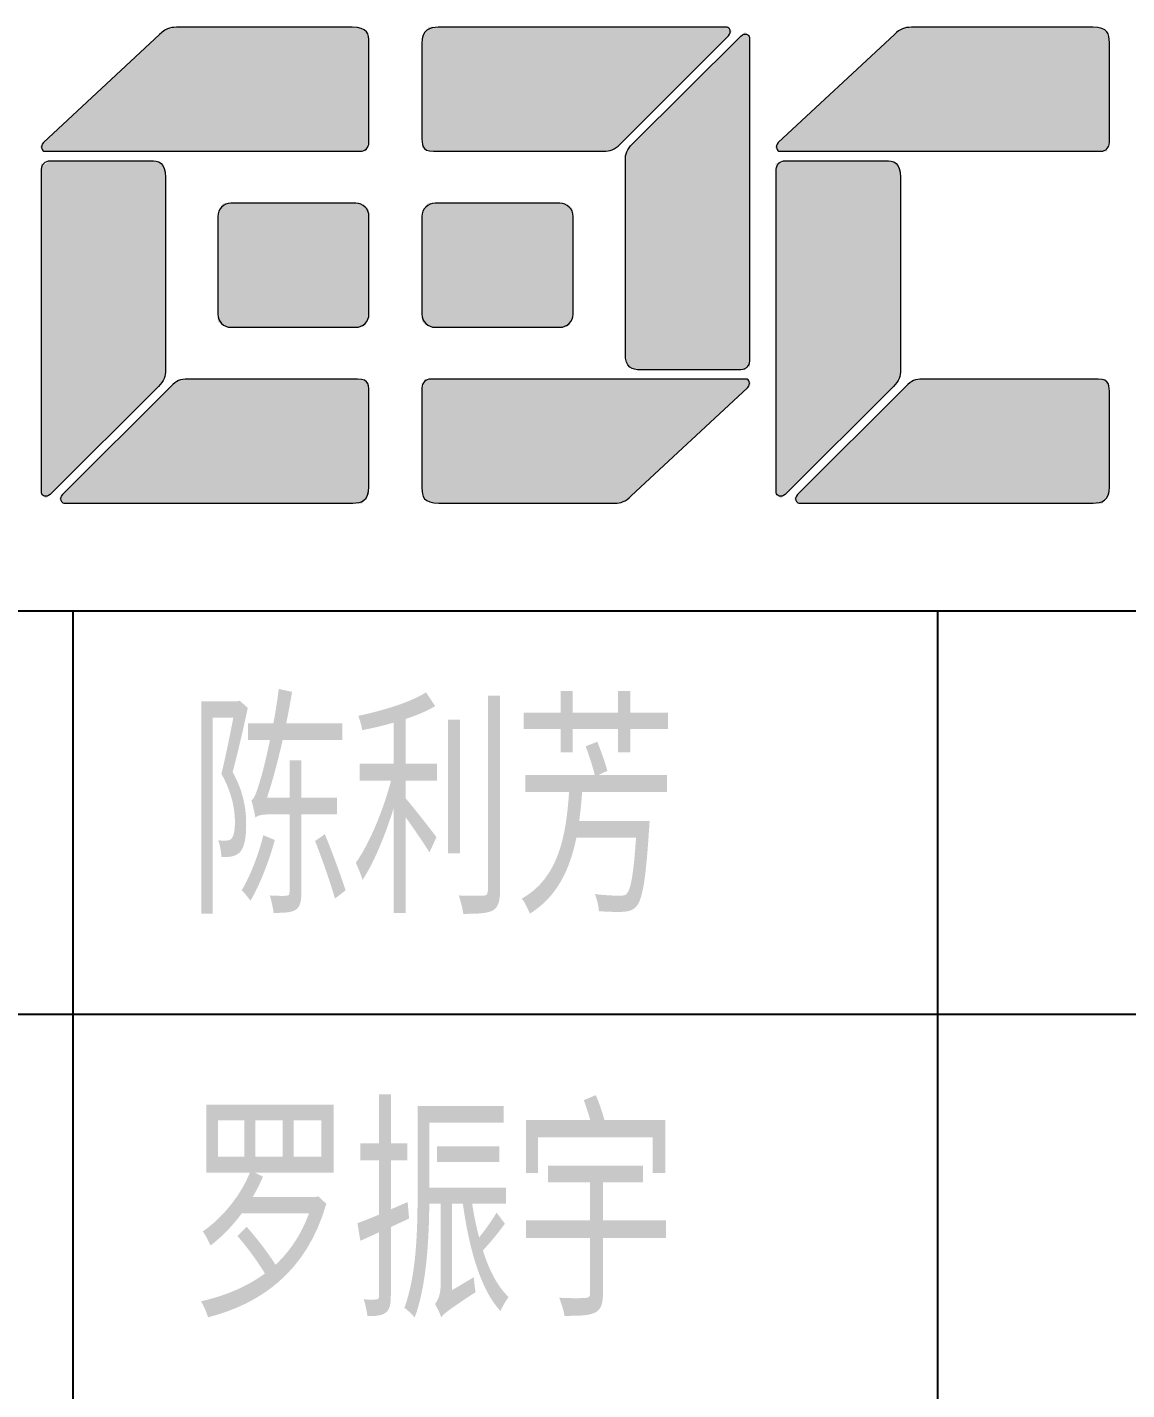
# Model space of a CAD drawing. Extents: x -93062 to 326984, y -142534 to 91021.
# Drawn here: x 7324 to 9231, y -54384 to -52020 of the extents above; entities that cross this region are included whole.
import ezdxf
from ezdxf.enums import TextEntityAlignment as Align

# ---------------------------------------------------------------- set-up
doc = ezdxf.new("R2010")
doc.units = 0
doc.header["$LTSCALE"] = 1000
doc.header["$MEASUREMENT"] = 0
doc.layers.get('0').update_dxf_attribs({"color": 8})
doc.styles.add('TK', font='GEDITXT.SHX', dxfattribs={"width": 0.85, "height": 3.5, "bigfont": 'DXT.SHX'})

# ---------------------------------------------------------------- blocks, each defined once
blk = doc.blocks.new('GEDI_TQ_2012')
at = {"color": 2}
for p, q in [((0, 28), (-180, 28)), ((-170, 0), (-170, 28)), ((-155, 0), (-155, 28)), ((-90, 21), (-180, 21))]:
    blk.add_line(p, q, dxfattribs=at)
blk = doc.blocks.new('LOGO_CEEC_2014')
at = {"true_color": 0x0068b6}
h = blk.add_hatch(color=152, dxfattribs=at)
h.dxf.hatch_style = 2
edge = h.paths.add_edge_path()
edge.add_spline(control_points=[(11.499, 10.002), (11.499, 10.002), (11.499, 10.002), (11.499, 10.002), (11.599, 10.103), (11.672, 10.128), (11.79, 10.128), (11.79, 10.128), (14.842, 10.128), (14.842, 10.128), (15.105, 10.128), (15.131, 10.01), (15.131, 9.866), (15.131, 9.866), (15.131, 8.126), (15.131, 8.126), (15.131, 8.044), (15.063, 7.977), (14.981, 7.977), (14.981, 7.977), (9.506, 7.977), (9.506, 7.977), (9.462, 7.977), (9.418, 8.06), (9.484, 8.126), (9.484, 8.126), (11.499, 10.002)], knot_values=[-1, 0, 0, 0, 0, 0, 1, 1, 1, 2, 2, 2, 3, 3, 3, 4, 4, 4, 5, 5, 5, 6, 6, 6, 7, 7, 7, 8, 8, 8, 8], degree=3, periodic=0)
at = {"true_color": 0xe50011}
h = blk.add_hatch(color=12, dxfattribs=at)
h.dxf.hatch_style = 2
edge = h.paths.add_edge_path()
edge.add_spline(control_points=[(19.487, 8.102), (19.487, 8.102), (19.487, 8.102), (19.487, 8.102), (19.392, 8.002), (19.318, 7.977), (19.198, 7.977), (19.198, 7.977), (16.248, 7.977), (16.248, 7.977), (16.043, 7.977), (16.049, 8.095), (16.049, 8.24), (16.049, 8.24), (16.049, 9.845), (16.049, 9.845), (16.049, 10.089), (16.19, 10.128), (16.333, 10.128), (16.333, 10.128), (21.343, 10.128), (21.343, 10.128), (21.385, 10.128), (21.431, 10.045), (21.367, 9.981), (21.367, 9.981), (19.487, 8.102)], knot_values=[-1, 0, 0, 0, 0, 0, 1, 1, 1, 2, 2, 2, 3, 3, 3, 4, 4, 4, 5, 5, 5, 6, 6, 6, 7, 7, 7, 8, 8, 8, 8], degree=3, periodic=0)
h = blk.add_hatch(color=12, dxfattribs=at)
h.dxf.hatch_style = 2
edge = h.paths.add_edge_path()
edge.add_spline(control_points=[(19.704, 8.105), (19.704, 8.105), (19.704, 8.105), (19.704, 8.105), (19.604, 8.005), (19.578, 7.935), (19.578, 7.815), (19.578, 7.815), (19.578, 4.478), (19.578, 4.478), (19.578, 4.213), (19.696, 4.185), (19.843, 4.185), (19.843, 4.185), (21.584, 4.185), (21.584, 4.185), (21.665, 4.185), (21.731, 4.253), (21.731, 4.336), (21.731, 4.336), (21.731, 9.953), (21.731, 9.953), (21.731, 9.997), (21.648, 10.042), (21.584, 9.976), (21.584, 9.976), (19.704, 8.105)], knot_values=[-1, 0, 0, 0, 0, 0, 1, 1, 1, 2, 2, 2, 3, 3, 3, 4, 4, 4, 5, 5, 5, 6, 6, 6, 7, 7, 7, 8, 8, 8, 8], degree=3, periodic=0)
at = {"true_color": 0x0068b6}
h = blk.add_hatch(color=152, dxfattribs=at)
h.dxf.hatch_style = 2
edge = h.paths.add_edge_path()
edge.add_spline(control_points=[(24.248, 10.002), (24.248, 10.002), (24.248, 10.002), (24.248, 10.002), (24.348, 10.103), (24.42, 10.128), (24.54, 10.128), (24.54, 10.128), (27.687, 10.128), (27.687, 10.128), (27.953, 10.128), (27.975, 10.01), (27.975, 9.866), (27.975, 9.866), (27.975, 8.126), (27.975, 8.126), (27.975, 8.044), (27.912, 7.977), (27.828, 7.977), (27.828, 7.977), (22.256, 7.977), (22.256, 7.977), (22.213, 7.977), (22.168, 8.06), (22.232, 8.126), (22.232, 8.126), (24.248, 10.002)], knot_values=[-1, 0, 0, 0, 0, 0, 1, 1, 1, 2, 2, 2, 3, 3, 3, 4, 4, 4, 5, 5, 5, 6, 6, 6, 7, 7, 7, 8, 8, 8, 8], degree=3, periodic=0)
h = blk.add_hatch(color=152, dxfattribs=at)
h.dxf.hatch_style = 2
edge = h.paths.add_edge_path()
edge.add_spline(control_points=[(11.478, 3.896), (11.478, 3.896), (11.478, 3.896), (11.478, 3.896), (11.576, 3.995), (11.601, 4.067), (11.601, 4.185), (11.601, 4.185), (11.601, 7.523), (11.601, 7.523), (11.601, 7.787), (11.483, 7.813), (11.339, 7.813), (11.339, 7.813), (9.6, 7.813), (9.6, 7.813), (9.518, 7.813), (9.45, 7.746), (9.45, 7.664), (9.45, 7.664), (9.45, 2.048), (9.45, 2.048), (9.45, 2.004), (9.533, 1.958), (9.6, 2.023), (9.6, 2.023), (11.478, 3.896)], knot_values=[-1, 0, 0, 0, 0, 0, 1, 1, 1, 2, 2, 2, 3, 3, 3, 4, 4, 4, 5, 5, 5, 6, 6, 6, 7, 7, 7, 8, 8, 8, 8], degree=3, periodic=0)
h = blk.add_hatch(color=152, dxfattribs=at)
h.dxf.hatch_style = 2
edge = h.paths.add_edge_path()
edge.add_spline(control_points=[(24.227, 3.896), (24.227, 3.896), (24.227, 3.896), (24.227, 3.896), (24.326, 3.995), (24.35, 4.067), (24.35, 4.185), (24.35, 4.185), (24.35, 7.523), (24.35, 7.523), (24.35, 7.787), (24.234, 7.813), (24.087, 7.813), (24.087, 7.813), (22.349, 7.813), (22.349, 7.813), (22.267, 7.813), (22.197, 7.746), (22.197, 7.664), (22.197, 7.664), (22.197, 2.048), (22.197, 2.048), (22.197, 2.004), (22.284, 1.958), (22.349, 2.023), (22.349, 2.023), (24.227, 3.896)], knot_values=[-1, 0, 0, 0, 0, 0, 1, 1, 1, 2, 2, 2, 3, 3, 3, 4, 4, 4, 5, 5, 5, 6, 6, 6, 7, 7, 7, 8, 8, 8, 8], degree=3, periodic=0)
h = blk.add_hatch(color=152, dxfattribs=at)
h.dxf.hatch_style = 2
edge = h.paths.add_edge_path()
edge.add_spline(control_points=[(12.508, 6.847), (12.508, 6.847), (12.508, 6.847), (12.508, 6.847), (12.508, 6.974), (12.611, 7.077), (12.737, 7.077), (12.737, 7.077), (14.902, 7.077), (14.902, 7.077), (15.028, 7.077), (15.131, 6.974), (15.131, 6.847), (15.131, 6.847), (15.131, 5.152), (15.131, 5.152), (15.131, 5.025), (15.028, 4.923), (14.902, 4.923), (14.902, 4.923), (12.737, 4.923), (12.737, 4.923), (12.611, 4.923), (12.508, 5.025), (12.508, 5.152), (12.508, 5.152), (12.508, 6.847)], knot_values=[-1, 0, 0, 0, 0, 0, 1, 1, 1, 2, 2, 2, 3, 3, 3, 4, 4, 4, 5, 5, 5, 6, 6, 6, 7, 7, 7, 8, 8, 8, 8], degree=3, periodic=0)
at = {"true_color": 0xe50011}
h = blk.add_hatch(color=12, dxfattribs=at)
h.dxf.hatch_style = 2
edge = h.paths.add_edge_path()
edge.add_spline(control_points=[(16.049, 6.847), (16.049, 6.847), (16.049, 6.847), (16.049, 6.847), (16.049, 6.974), (16.153, 7.077), (16.28, 7.077), (16.28, 7.077), (18.443, 7.077), (18.443, 7.077), (18.566, 7.077), (18.672, 6.974), (18.672, 6.847), (18.672, 6.847), (18.672, 5.152), (18.672, 5.152), (18.672, 5.025), (18.566, 4.923), (18.443, 4.923), (18.443, 4.923), (16.28, 4.923), (16.28, 4.923), (16.153, 4.923), (16.049, 5.025), (16.049, 5.152), (16.049, 5.152), (16.049, 6.847)], knot_values=[-1, 0, 0, 0, 0, 0, 1, 1, 1, 2, 2, 2, 3, 3, 3, 4, 4, 4, 5, 5, 5, 6, 6, 6, 7, 7, 7, 8, 8, 8, 8], degree=3, periodic=0)
at = {"true_color": 0x0068b6}
h = blk.add_hatch(color=152, dxfattribs=at)
h.dxf.hatch_style = 2
edge = h.paths.add_edge_path()
edge.add_spline(control_points=[(11.692, 3.898), (11.692, 3.898), (11.692, 3.898), (11.692, 3.898), (11.79, 3.995), (11.862, 4.024), (11.984, 4.024), (11.984, 4.024), (14.934, 4.024), (14.934, 4.024), (15.139, 4.024), (15.131, 3.905), (15.131, 3.76), (15.131, 3.76), (15.131, 2.156), (15.131, 2.156), (15.131, 1.911), (14.992, 1.872), (14.848, 1.872), (14.848, 1.872), (9.839, 1.872), (9.839, 1.872), (9.796, 1.872), (9.749, 1.957), (9.813, 2.02), (9.813, 2.02), (11.692, 3.898)], knot_values=[-1, 0, 0, 0, 0, 0, 1, 1, 1, 2, 2, 2, 3, 3, 3, 4, 4, 4, 5, 5, 5, 6, 6, 6, 7, 7, 7, 8, 8, 8, 8], degree=3, periodic=0)
at = {"true_color": 0xe50011}
h = blk.add_hatch(color=12, dxfattribs=at)
h.dxf.hatch_style = 2
edge = h.paths.add_edge_path()
edge.add_spline(control_points=[(19.68, 1.998), (19.68, 1.998), (19.68, 1.998), (19.68, 1.998), (19.58, 1.898), (19.509, 1.872), (19.392, 1.872), (19.392, 1.872), (16.343, 1.872), (16.343, 1.872), (16.077, 1.872), (16.049, 1.989), (16.049, 2.135), (16.049, 2.135), (16.049, 3.874), (16.049, 3.874), (16.049, 3.957), (16.12, 4.024), (16.199, 4.024), (16.199, 4.024), (21.676, 4.024), (21.676, 4.024), (21.718, 4.024), (21.763, 3.94), (21.698, 3.874), (21.698, 3.874), (19.68, 1.998)], knot_values=[-1, 0, 0, 0, 0, 0, 1, 1, 1, 2, 2, 2, 3, 3, 3, 4, 4, 4, 5, 5, 5, 6, 6, 6, 7, 7, 7, 8, 8, 8, 8], degree=3, periodic=0)
at = {"true_color": 0x0068b6}
h = blk.add_hatch(color=152, dxfattribs=at)
h.dxf.hatch_style = 2
edge = h.paths.add_edge_path()
edge.add_spline(control_points=[(24.443, 3.898), (24.443, 3.898), (24.443, 3.898), (24.443, 3.898), (24.54, 3.995), (24.612, 4.024), (24.732, 4.024), (24.732, 4.024), (27.78, 4.024), (27.78, 4.024), (27.985, 4.024), (27.975, 3.905), (27.975, 3.76), (27.975, 3.76), (27.975, 2.156), (27.975, 2.156), (27.975, 1.911), (27.838, 1.872), (27.695, 1.872), (27.695, 1.872), (22.588, 1.872), (22.588, 1.872), (22.544, 1.872), (22.501, 1.957), (22.564, 2.02), (22.564, 2.02), (24.443, 3.898)], knot_values=[-1, 0, 0, 0, 0, 0, 1, 1, 1, 2, 2, 2, 3, 3, 3, 4, 4, 4, 5, 5, 5, 6, 6, 6, 7, 7, 7, 8, 8, 8, 8], degree=3, periodic=0)
at = {"lineweight": 0}
for points in [[(15.131, 8.126), (15.131, 8.044), (15.063, 7.977), (14.981, 7.977), (14.981, 7.977), (9.506, 7.977), (9.506, 7.977), (9.462, 7.977), (9.418, 8.06), (9.484, 8.126), (9.484, 8.126), (11.499, 10.002), (11.499, 10.002), (11.599, 10.103), (11.672, 10.128), (11.79, 10.128), (11.79, 10.128), (14.842, 10.128), (14.842, 10.128), (15.105, 10.128), (15.131, 10.01), (15.131, 9.866), (15.131, 9.866), (15.131, 8.126), (15.131, 8.126)], [(16.049, 9.845), (16.049, 10.089), (16.19, 10.128), (16.333, 10.128), (16.333, 10.128), (21.343, 10.128), (21.343, 10.128), (21.385, 10.128), (21.431, 10.045), (21.367, 9.981), (21.367, 9.981), (19.487, 8.102), (19.487, 8.102), (19.392, 8.002), (19.318, 7.977), (19.198, 7.977), (19.198, 7.977), (16.248, 7.977), (16.248, 7.977), (16.043, 7.977), (16.049, 8.095), (16.049, 8.24), (16.049, 8.24), (16.049, 9.845), (16.049, 9.845)], [(21.584, 4.185), (21.665, 4.185), (21.731, 4.253), (21.731, 4.336), (21.731, 4.336), (21.731, 9.953), (21.731, 9.953), (21.731, 9.997), (21.648, 10.042), (21.584, 9.976), (21.584, 9.976), (19.704, 8.105), (19.704, 8.105), (19.604, 8.005), (19.578, 7.935), (19.578, 7.815), (19.578, 7.815), (19.578, 4.478), (19.578, 4.478), (19.578, 4.213), (19.696, 4.185), (19.843, 4.185), (19.843, 4.185), (21.584, 4.185), (21.584, 4.185)], [(27.975, 8.126), (27.975, 8.044), (27.912, 7.977), (27.828, 7.977), (27.828, 7.977), (22.256, 7.977), (22.256, 7.977), (22.213, 7.977), (22.168, 8.06), (22.232, 8.126), (22.232, 8.126), (24.248, 10.002), (24.248, 10.002), (24.348, 10.103), (24.42, 10.128), (24.54, 10.128), (24.54, 10.128), (27.687, 10.128), (27.687, 10.128), (27.953, 10.128), (27.975, 10.01), (27.975, 9.866), (27.975, 9.866), (27.975, 8.126), (27.975, 8.126)], [(9.6, 7.813), (9.518, 7.813), (9.45, 7.746), (9.45, 7.664), (9.45, 7.664), (9.45, 2.048), (9.45, 2.048), (9.45, 2.004), (9.533, 1.958), (9.6, 2.023), (9.6, 2.023), (11.478, 3.896), (11.478, 3.896), (11.576, 3.995), (11.601, 4.067), (11.601, 4.185), (11.601, 4.185), (11.601, 7.523), (11.601, 7.523), (11.601, 7.787), (11.483, 7.813), (11.339, 7.813), (11.339, 7.813), (9.6, 7.813), (9.6, 7.813)], [(22.349, 7.813), (22.267, 7.813), (22.197, 7.746), (22.197, 7.664), (22.197, 7.664), (22.197, 2.048), (22.197, 2.048), (22.197, 2.004), (22.284, 1.958), (22.349, 2.023), (22.349, 2.023), (24.227, 3.896), (24.227, 3.896), (24.326, 3.995), (24.35, 4.067), (24.35, 4.185), (24.35, 4.185), (24.35, 7.523), (24.35, 7.523), (24.35, 7.787), (24.234, 7.813), (24.087, 7.813), (24.087, 7.813), (22.349, 7.813), (22.349, 7.813)], [(15.131, 5.152), (15.131, 5.025), (15.028, 4.923), (14.902, 4.923), (14.902, 4.923), (12.737, 4.923), (12.737, 4.923), (12.611, 4.923), (12.508, 5.025), (12.508, 5.152), (12.508, 5.152), (12.508, 6.847), (12.508, 6.847), (12.508, 6.974), (12.611, 7.077), (12.737, 7.077), (12.737, 7.077), (14.902, 7.077), (14.902, 7.077), (15.028, 7.077), (15.131, 6.974), (15.131, 6.847), (15.131, 6.847), (15.131, 5.152), (15.131, 5.152)], [(18.672, 5.152), (18.672, 5.025), (18.566, 4.923), (18.443, 4.923), (18.443, 4.923), (16.28, 4.923), (16.28, 4.923), (16.153, 4.923), (16.049, 5.025), (16.049, 5.152), (16.049, 5.152), (16.049, 6.847), (16.049, 6.847), (16.049, 6.974), (16.153, 7.077), (16.28, 7.077), (16.28, 7.077), (18.443, 7.077), (18.443, 7.077), (18.566, 7.077), (18.672, 6.974), (18.672, 6.847), (18.672, 6.847), (18.672, 5.152), (18.672, 5.152)], [(15.131, 2.156), (15.131, 1.911), (14.992, 1.872), (14.848, 1.872), (14.848, 1.872), (9.839, 1.872), (9.839, 1.872), (9.796, 1.872), (9.749, 1.957), (9.813, 2.02), (9.813, 2.02), (11.692, 3.898), (11.692, 3.898), (11.79, 3.995), (11.862, 4.024), (11.984, 4.024), (11.984, 4.024), (14.934, 4.024), (14.934, 4.024), (15.139, 4.024), (15.131, 3.905), (15.131, 3.76), (15.131, 3.76), (15.131, 2.156), (15.131, 2.156)], [(16.049, 3.874), (16.049, 3.957), (16.12, 4.024), (16.199, 4.024), (16.199, 4.024), (21.676, 4.024), (21.676, 4.024), (21.718, 4.024), (21.763, 3.94), (21.698, 3.874), (21.698, 3.874), (19.68, 1.998), (19.68, 1.998), (19.58, 1.898), (19.509, 1.872), (19.392, 1.872), (19.392, 1.872), (16.343, 1.872), (16.343, 1.872), (16.077, 1.872), (16.049, 1.989), (16.049, 2.135), (16.049, 2.135), (16.049, 3.874), (16.049, 3.874)], [(27.975, 2.156), (27.975, 1.911), (27.838, 1.872), (27.695, 1.872), (27.695, 1.872), (22.588, 1.872), (22.588, 1.872), (22.544, 1.872), (22.501, 1.957), (22.564, 2.02), (22.564, 2.02), (24.443, 3.898), (24.443, 3.898), (24.54, 3.995), (24.612, 4.024), (24.732, 4.024), (24.732, 4.024), (27.78, 4.024), (27.78, 4.024), (27.985, 4.024), (27.975, 3.905), (27.975, 3.76), (27.975, 3.76), (27.975, 2.156), (27.975, 2.156)]]:
    blk.add_open_spline(points, degree=3, knots=[0, 0, 0, 0, 1, 1, 1, 2, 2, 2, 3, 3, 3, 4, 4, 4, 5, 5, 5, 6, 6, 6, 7, 7, 7, 8, 8, 8, 8], dxfattribs=at)
blk = doc.blocks.new('A$C67E35CD0')
for name, p in [('GEDI_TQ_2012', (831, 10)), ('LOGO_CEEC_2014', (651, 38))]:
    blk.add_blockref(name, p)
at = {"style": 'TK', "width": 0.85}
for tag, height, p in [('PROJECTNAME', 4.75, (776, 44)), ('PHASE', 4, (818, 44)), ('DRAWINGNAME', 4.75, (786, 31))]:
    blk.add_attdef(tag, text='', height=height, dxfattribs=at).set_placement(p, align=Align.MIDDLE_CENTER)
for tag, p, height in [('APPROVE', (663, 32.75), 3.5), ('DESIGN', (708, 32.75), 3.5), ('REVIEW1', (663, 25.75), 3.5), ('DRAW', (708, 25.75), 3.5), ('DRAWINGNUMBER', (758, 18.5), 4), ('REVIEW2', (663, 18.75), 3.5), ('PROPORTION', (708, 18.75), 3.5), ('CHECK', (663, 11.75), 3.5), ('DATE', (708, 11.75), 3.5), ('VERSION', (824, 11.75), 3.5)]:
    blk.add_attdef(tag, p, '', height=height, dxfattribs=at)
blk = doc.blocks.new('afefqwer')
ref = blk.add_blockref('A$C67E35CD0', (-84100, 0), dxfattribs=dict(xscale=100, yscale=100, zscale=100))
ref.add_attrib('REVIEW1', '罗振宇', (-17800, 2575), dxfattribs={"height": 350, "style": 'TK', "width": 0.85})
ref.add_attrib('APPROVE', '陈利芳', (-17800, 3275), dxfattribs={"height": 350, "style": 'TK', "width": 0.85})

msp = doc.modelspace()

# ---------------------------------------------------------------- block references
msp.add_blockref('afefqwer', (25403.5, -56832.5))

doc.saveas('drawing.dxf')
